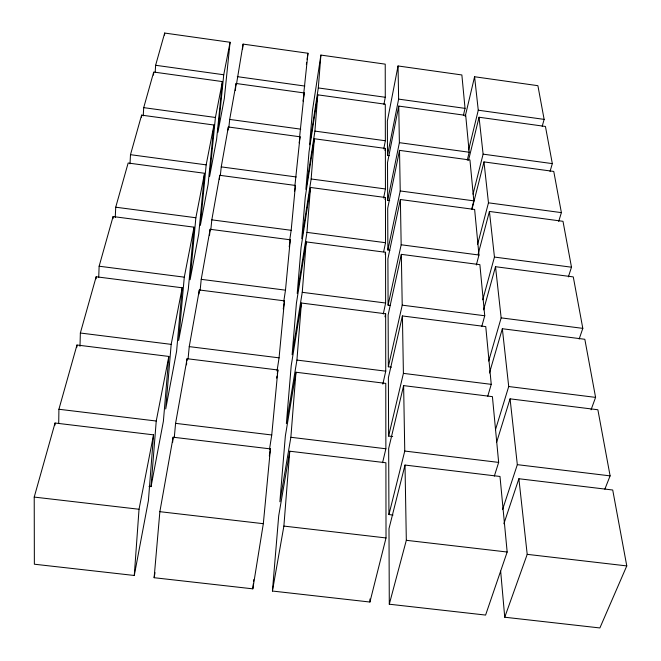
<?xml version="1.0" encoding="UTF-8"?>
<svg xmlns="http://www.w3.org/2000/svg" width="661" height="661" viewBox="0 0 661 661"><rect width="100%" height="100%" fill="white"/><g stroke="black" fill="none" stroke-linecap="round" stroke-linejoin="round"><path stroke-width="0.99" d="M369.92 602.031L386.024 537.947L385.9 462.766L289.766 451.215L278.702 515.803L272.431 591.041L369.92 602.031L369.953 598.973M55.02 425.073L55.045 423.023L153.542 434.855L148.411 500.6L134.274 575.475L34.364 564.213L34.223 497.08L55.045 423.023M58.713 423.569L58.912 409.258L76.973 345.017L168.828 356.436L163.391 421.239L151.047 486.628L148.998 486.389M76.924 347.066L76.973 345.017M79.989 346.298L80.353 333.02L96.159 276.769L182.213 287.783L176.586 351.363L165.704 408.977L171.182 344.364L182.213 287.783M96.093 278.81L96.159 276.769M98.712 277.405L99.133 266.218L113.089 216.552L194.028 227.169L188.286 289.386L178.627 340.522L184.287 277.157L194.028 227.169M112.998 218.617L113.089 216.552M115.254 217.461L115.725 207.199L128.143 163.027L204.538 173.273L198.738 234.027L190.104 279.727L195.863 217.75L204.538 173.273M130.002 163.845L130.49 154.682L141.603 115.138L213.941 125.02L208.124 184.287L200.366 225.376L206.174 164.862L213.941 125.02M141.487 117.171L141.603 115.138M143.23 115.857L143.71 107.644L153.716 72.041L222.41 81.584L216.61 139.347L209.595 176.487L215.42 117.468L222.41 81.584M153.526 75.106L153.658 73.065M155.17 72.396L155.624 65.274L164.68 33.05L230.078 42.271L224.31 98.555L217.94 132.283L223.74 74.759L230.078 42.271M164.548 35.074L164.68 33.05M134.274 575.475L139.033 509.259L153.542 434.855M151.047 486.628L156.236 421.024L168.828 356.436M272.431 591.041L283.883 526.082L289.766 451.215M295.971 372.234L285.354 435.979L279.876 501.757L290.865 437.285L295.971 372.234L385.768 383.397L385.875 448.769L382.587 462.7M301.408 303.027L291.212 365.649L286.378 423.643L296.929 360.071L301.408 303.027L385.652 313.801L385.743 371.168L382.835 384.132M306.208 241.885L296.409 303.217L292.121 354.734L302.251 292.319L306.208 241.885L385.545 252.287L385.627 303.027L383.281 313.983M310.488 187.468L301.061 247.421L297.227 293.484L306.96 232.375L310.488 187.468L385.454 197.515L385.528 242.719L383.653 251.791M314.314 138.736L305.242 197.251L301.788 238.687L311.157 178.974L314.314 138.736L385.371 148.436L385.437 188.963L383.628 197.986M317.767 94.829L309.018 151.906L305.894 189.376L314.917 131.101L317.767 94.829L385.297 104.215L385.355 140.752L383.777 148.857M320.891 55.078L312.446 110.718L309.612 144.767L318.305 87.938L320.891 55.078L385.231 64.15L385.28 97.266L383.942 104.306M154.129 577.714L159.863 511.68L173.124 437.21L270.423 448.893L263.326 523.694L252.816 588.835L154.129 577.714L155.013 572.649M172.653 442.333L173.124 437.21M174.264 437.673L175.586 423.354L187.096 358.708L277.909 369.995L271.745 434.979L269.523 449.116M277.033 370.995L279.066 357.841L284.47 300.862L199.333 289.972L189.244 346.62L188.063 358.906M283.8 301.259L285.486 290.162L290.27 239.794L210.14 229.284L201.225 279.339L200.109 290.551M289.642 240.505L291.171 230.301L295.426 185.452L219.749 175.305L211.817 219.849L210.776 229.995M294.872 186.096L300.044 136.786L228.351 126.986L221.245 166.886L220.386 175.074M299.582 137.215L304.2 92.945L236.093 83.484L229.698 119.426L228.83 127.548M303.672 94.193L307.968 53.252L243.099 44.105L236.531 83.831M186.509 364.864L186.699 362.815M186.898 360.757L187.096 358.708M252.816 588.835L253.32 583.754M253.518 581.721L253.717 579.689M198.928 294.062L199.333 289.972M209.512 235.39L210.14 229.284M219.32 179.346L219.749 175.305M228.02 130.052L228.351 126.986M235.324 90.565L236.093 83.484M242.546 49.22L243.099 44.105M306.357 64.398L306.646 62.374M307.084 59.333L307.968 53.252M303.011 101.116L304.2 92.945M299.152 142.85L300.044 136.786M294.517 191.558L295.426 185.452M289.204 246.842L290.27 239.794M283.239 308.96L284.47 300.862M276.653 378.109L276.967 376.076M277.281 374.052L277.909 369.995M269.308 455.974L270.423 448.893M463.402 115.344L465.038 108.371L461.865 74.957L398.046 65.96L387.354 121.062L387.495 155.376L389.536 155.657M384.975 150.435L385.371 148.436M387.495 155.376L398.624 99.117L398.046 65.96M467.253 160.259L469.203 152.237L465.708 115.386L398.748 106.082L387.52 162.573L387.668 200.324L389.693 200.597M385.049 199.531L385.454 197.515M387.668 200.324L399.384 142.669L398.748 106.082M471.814 208.777L473.821 200.853L469.946 159.995L399.517 150.369L387.701 208.256L387.875 249.99L389.907 250.255M385.132 254.278L385.545 252.287M387.875 249.99L400.227 190.955L399.517 150.369M476.333 264.987L478.969 255.022L474.639 209.471L400.376 199.515L387.908 258.781L388.09 305.151L390.122 305.407M384.999 316.801L385.652 313.801M388.09 305.151L401.169 244.777L400.376 199.515M481.729 326.575L484.736 315.76L479.878 264.656L401.334 254.353L388.131 314.942L388.338 366.772L391.395 367.161M388.338 366.772L402.219 305.159L401.334 254.353M487.768 396.154L491.247 384.347L485.761 326.608L402.409 315.95L388.387 377.753L388.618 436.07L392.684 436.566M388.618 436.07L403.408 373.374L402.409 315.95M465.195 116.435L474.581 76.75L537.897 85.682L544.135 119.385L542.194 126.292M494.329 476.118L498.658 462.403L492.412 396.65L403.623 385.611L388.668 448.464L388.932 514.564L393.022 515.043M468.608 149.989L478.267 110.213L474.581 76.75M468.55 160.169L479.043 117.237L545.441 126.458L552.323 163.622L550.043 171.422M388.932 514.564L404.763 451.05L403.623 385.611M473.036 194.169L483.108 154.145L479.043 117.237M405.011 465.055L388.99 528.668L389.296 604.212L485.595 615.069L507.169 552.018L499.989 476.465L405.011 465.055L406.325 540.31L389.296 604.212M471.962 209.297L483.968 161.904L553.769 171.439L561.387 212.627L558.694 221.443M477.589 244.372L488.471 202.82L483.968 161.904M478.159 254.146L489.421 211.446L562.998 221.311L571.492 267.201L568.369 276.885M482.737 299.805L494.453 257.063L489.421 211.446M483.588 309.877L495.51 266.705L573.285 276.909L582.812 328.368L579.16 339.043M488.694 361.038L501.154 317.875L495.51 266.705M489.446 373.011L502.343 328.732L584.828 339.283L595.586 397.385L591.05 409.795M495.486 429.716L508.714 386.528L502.343 328.732M496.667 442.126L510.069 398.839L597.875 409.754L610.111 475.87L604.848 489.173M502.542 509.623L517.323 464.658L510.069 398.839M503.88 523.768L518.877 478.738L612.722 490.008L626.777 565.915L599.882 627.95L504.74 617.225L500.65 571.112M504.74 617.225L527.205 554.348L518.877 478.738M34.223 497.08L139.033 509.259M159.863 511.68L263.326 523.694M283.883 526.082L386.024 537.947M406.325 540.31L507.169 552.018M527.205 554.348L626.777 565.915M58.912 409.258L156.236 421.024M175.586 423.354L271.745 434.979M290.865 437.285L385.875 448.769M404.763 451.05L498.658 462.403M517.323 464.658L610.111 475.87M80.353 333.02L171.182 344.364M189.244 346.62L279.066 357.841M296.929 360.071L385.743 371.168M403.408 373.374L491.247 384.347M508.714 386.528L595.586 397.385M99.133 266.218L184.287 277.157M201.225 279.339L285.486 290.162M302.251 292.319L385.627 303.027M402.219 305.159L484.736 315.76M501.154 317.875L582.812 328.368M115.725 207.199L195.863 217.75M211.817 219.849L291.171 230.301M306.96 232.375L385.528 242.719M401.169 244.777L478.969 255.022M494.453 257.063L571.492 267.201M130.49 154.682L206.174 164.862M221.245 166.886L296.227 176.966M311.157 178.974L385.437 188.963M400.227 190.955L473.821 200.853M488.471 202.82L561.387 212.627M143.71 107.644L215.42 117.468M229.698 119.426L300.763 129.159M314.917 131.101L385.355 140.752M399.384 142.669L469.203 152.237M483.108 154.145L552.323 163.622M155.624 65.274L223.74 74.759M237.307 76.651L304.853 86.062M318.305 87.938L385.28 97.266M398.624 99.117L465.038 108.371M478.267 110.213L544.135 119.385"/></g></svg>
